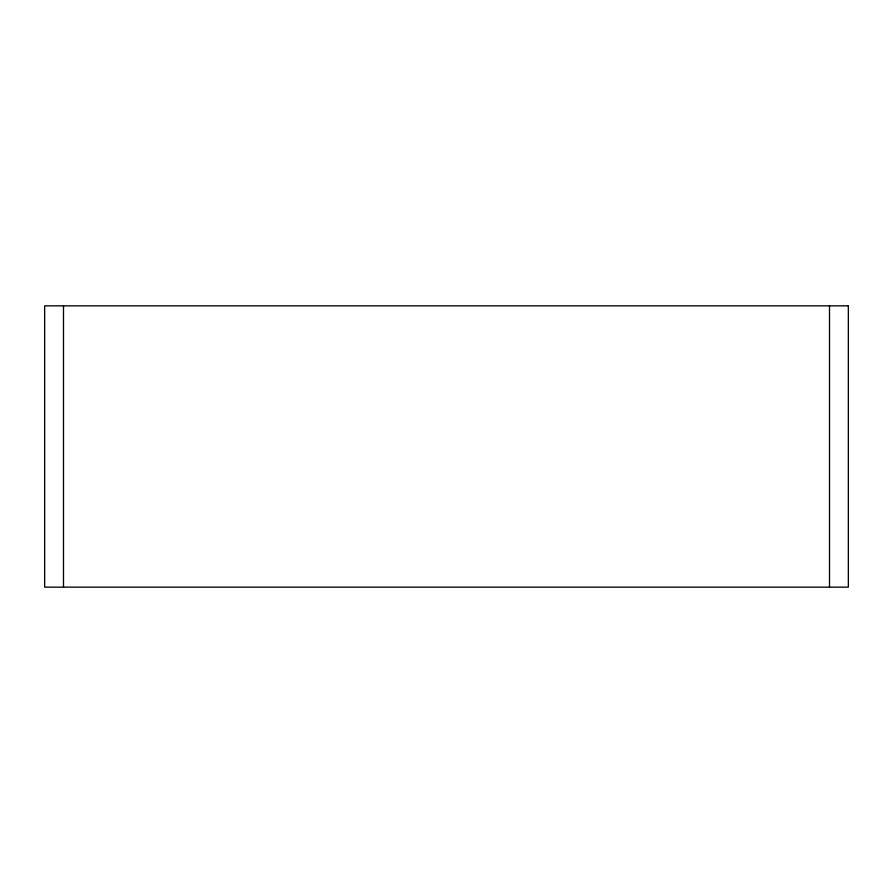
<?xml version="1.0" encoding="UTF-8"?>
<svg xmlns="http://www.w3.org/2000/svg" width="893" height="893" viewBox="0 0 893 893"><rect width="100%" height="100%" fill="white"/><g stroke="black" fill="none" stroke-linecap="round" stroke-linejoin="round"><path stroke-width="1.34" d="M829.508 305.852L829.508 587.148M63.492 305.852L63.492 587.148M848.35 305.852L44.65 305.852L44.65 587.148L848.35 587.148L848.35 305.852"/></g></svg>
